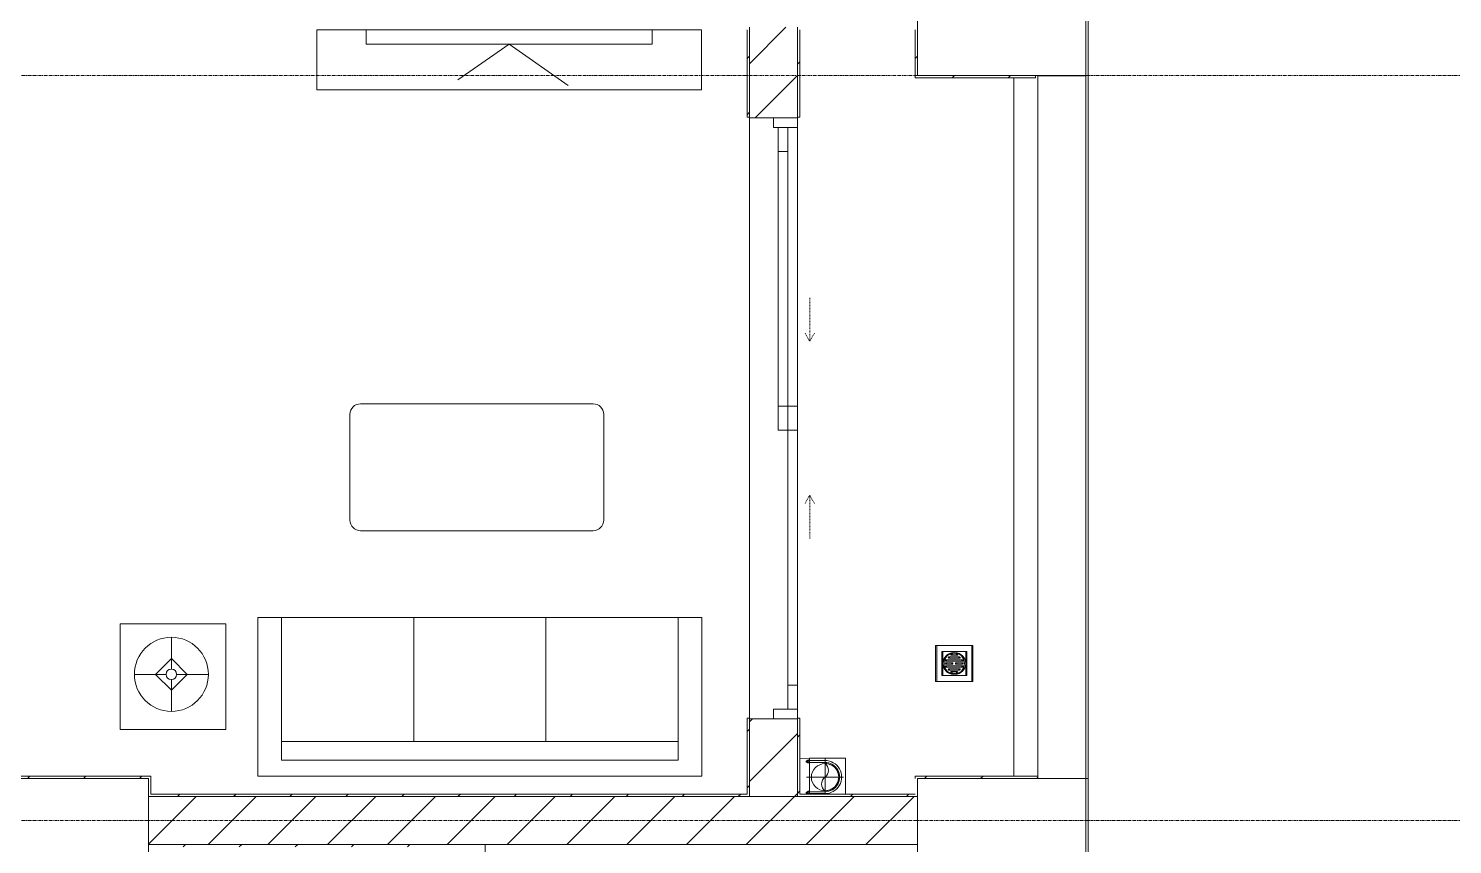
# Model space of a CAD drawing. Header units: millimetres. Extents: x 5357 to 201988, y -16345 to 109895.
# Drawn here: x 122853 to 128779, y 69837 to 73232 of the extents above; entities that cross this region are included whole.
import ezdxf

# ---------------------------------------------------------------- set-up
doc = ezdxf.new("R2010")
doc.units = ezdxf.units.MM
for name, pattern in [('Dash', [6, 3, -3]), ('Grid Line', [22.225, 12.7, -3.175, 3.175, -3.175]), ('IMPORT-CENTER _3_', [10.16, 6.35, -1.27, 1.27, -1.27])]:
    doc.linetypes.add(name, pattern=pattern)
for name, color, linetype, lineweight in [('0-1', 7, 'Continuous', 5), ('A-CLNG', 13, 'Continuous', 9), ('A-DETL-THIN', 151, 'Continuous', 9), ('A-DOOR', 31, 'Continuous', 9), ('A-DOOR-FRAM', 31, 'Continuous', 9), ('A-DOOR-HDLN', 31, 'Dash', 9), ('A-FLOR-1', 10, 'Continuous', 9), ('A-FLOR-2', 53, 'Continuous', 9), ('A-WALL', 113, 'Continuous', 9), ('A-WALL-2', 53, 'Continuous', 9), ('A-WALL-4', 113, 'Continuous', 18), ('A-WALL-PATT-2', 53, 'Continuous', 9), ('A-WALL-PATT-3', 111, 'Continuous', 9), ('G-IMPT', 8, 'Continuous', 9), ('G-IMPT-2', 8, 'IMPORT-CENTER _3_', 9), ('I-FURN', 30, 'Continuous', 9), ('I-FURN-1', 53, 'Continuous', 9), ('I-WALL-1', 9, 'Continuous', 18), ('M-EQPM', 50, 'Continuous', 9), ('M-EQPM-1', 53, 'Continuous', 9), ('S-COLS-2', 9, 'Continuous', 18), ('S-GRID-1', 1, 'Grid Line', 9)]:
    doc.layers.add(name, color=color, linetype=linetype, lineweight=lineweight)
pattern_1 = [(45, (0, 0), (-116.67262, 116.67262), [])]
pattern_2 = [(45, (0, 0), (-124.4508, 124.4508), [])]

# ---------------------------------------------------------------- blocks, each defined once
blk = doc.blocks.new('NCV_TKTC_KET CAU_rvt-1-TKCS_MB SÂN ĐƯỜNG NỘI BỘ')
at = {"layer": 'A-FLOR-1'}
blk.add_line((127252.5, 73386.9), (127252.5, 73035.3), dxfattribs=at)
at = {"layer": 'A-FLOR-2'}
blk.add_line((127252.5, 73035.3), (127252.5, 73386.9), dxfattribs=at)
at = {"layer": 'S-COLS-2'}
for p, q in [((126552.4, 73386.9), (126552.4, 73036.9)), ((127252.4, 73036.9), (127252.4, 73386.9)), ((126552.4, 73036.9), (127252.4, 73036.9)), ((123352.6, 70111.9), (122052.6, 70111.9)), ((123352.6, 69761.9), (123352.6, 70111.9)), ((127252.6, 70111.9), (126552.6, 70111.9)), ((126552.6, 70111.9), (126552.6, 69761.9)), ((127252.6, 69761.9), (127252.6, 70111.9))]:
    blk.add_line(p, q, dxfattribs=at)
blk = doc.blocks.new('LOBBY_SOFA_1 - LOBBY_SOFA_1-V192-TKCS_MB SÂN ĐƯỜNG NỘI BỘ')
at = {"layer": 'I-FURN'}
for p, q in [((-2128.3, 1548.5), (-1160.3, 1548.5)), ((-2172.3, 1064.5), (-2172.3, 1504.5)), ((-1116.3, 1504.5), (-1116.3, 1064.5)), ((-1160.3, 1020.5), (-2128.3, 1020.5)), ((-2556, 660), (-708, 660)), ((-2556, 0), (-2556, 660)), ((-2457, 66), (-2457, 660)), ((-1907, 143), (-1907, 660)), ((-1357, 143), (-1357, 660)), ((-807, 660), (-807, 66)), ((-708, 660), (-708, 0)), ((-2688.2, 633.5), (-3128.2, 633.5)), ((-3128.2, 633.5), (-3128.2, 193.5)), ((-2688.2, 193.5), (-2688.2, 633.5)), ((-2915.4, 445), (-2915.4, 577)), ((-2981.4, 423), (-2915.4, 489)), ((-2915.4, 489), (-2849.4, 423)), ((-2937.4, 423), (-3069.4, 423)), ((-2915.4, 357), (-2981.4, 423)), ((-2849.4, 423), (-2915.4, 357)), ((-2893.4, 423), (-2761.4, 423)), ((-2915.4, 269), (-2915.4, 401)), ((-3128.2, 193.5), (-2688.2, 193.5)), ((-807, 143), (-2457, 143)), ((-807, 66), (-2457, 66)), ((-708, 0), (-2556, 0))]:
    blk.add_line(p, q, dxfattribs=at)
for radius in [154, 22]:
    blk.add_circle((-2915.4, 423), radius, dxfattribs=at)
for centre, start, end in [((-2128.3, 1504.5), 90, 180), ((-1160.3, 1504.5), 0, 90), ((-2128.3, 1064.5), 180, 270), ((-1160.3, 1064.5), 270, 0)]:
    blk.add_arc(centre, 44, start, end, dxfattribs=at)
at = {"layer": 'I-FURN-1'}
for p, q in [((-2128.3, 1548.5), (-1160.3, 1548.5)), ((-2172.3, 1064.5), (-2172.3, 1504.5)), ((-1116.3, 1504.5), (-1116.3, 1064.5)), ((-1160.3, 1020.5), (-2128.3, 1020.5)), ((-2556, 660), (-708, 660)), ((-2556, 0), (-2556, 660)), ((-708, 660), (-708, 0)), ((-3128.2, 633.5), (-2688.2, 633.5)), ((-3128.2, 193.5), (-3128.2, 633.5)), ((-2688.2, 633.5), (-2688.2, 193.5)), ((-2688.2, 193.5), (-3128.2, 193.5)), ((-708, 0), (-2556, 0))]:
    blk.add_line(p, q, dxfattribs=at)
for centre, start, end in [((-2128.3, 1504.5), 90, 180), ((-1160.3, 1504.5), 0, 90), ((-2128.3, 1064.5), 180, 270), ((-1160.3, 1064.5), 270, 0)]:
    blk.add_arc(centre, 44, start, end, dxfattribs=at)
blk = doc.blocks.new('RES_BAN AN - RES_BAN AN-V148-TKCS_MB SÂN ĐƯỜNG NỘI BỘ')
at = {"layer": 'I-FURN-1'}
for p, q in [((0, 250), (1600, 250)), ((0, 0), (0, 250)), ((1600, 250), (1600, 0)), ((1600, 0), (0, 0))]:
    blk.add_line(p, q, dxfattribs=at)
blk = doc.blocks.new('KE TIVI-2 - KE TIVI-2-V149-TKCS_MB SÂN ĐƯỜNG NỘI BỘ')
at = {"layer": 'I-FURN-1'}
for p, q in [((0, 60), (-245.7, 232.1)), ((213, 209.1), (0, 60)), ((-595.6, 60), (595.6, 60)), ((-595.6, 0), (-595.6, 60)), ((595.6, 60), (595.6, 0)), ((595.6, 0), (-595.6, 0))]:
    blk.add_line(p, q, dxfattribs=at)
blk = doc.blocks.new('THU NUOC - THU NUOC-V104-TKCS_MB SÂN ĐƯỜNG NỘI BỘ')
at = {"layer": 'M-EQPM-1'}
for p, q in [((-66.3, 70.6), (-66.3, -79.4)), ((83.7, 70.6), (-66.3, 70.6)), ((83.7, -79.4), (83.7, 70.6)), ((58.7, 45.6), (-41.3, 45.6)), ((-41.3, 45.6), (-41.3, -54.4)), ((-23.3, 10.8), (40.9, 10.8)), ((40.9, 4.8), (-23.3, 4.8)), ((-11, 23.3), (28.5, 23.3)), ((28.5, 17.3), (-11, 17.3)), ((-1.1, 35.6), (18.5, 35.6)), ((18.5, 29.6), (-1.1, 29.6)), ((58.7, -54.4), (58.7, 45.6)), ((-41.3, -54.4), (58.7, -54.4)), ((-23.3, -1.2), (0.7, -1.2)), ((0.7, -7.2), (-23.3, -7.2)), ((-23.3, -13.6), (40.9, -13.6)), ((40.9, -19.6), (-23.3, -19.6)), ((-11, -26.1), (28.5, -26.1)), ((28.5, -32.1), (-11, -32.1)), ((-1.1, -38.5), (18.5, -38.5)), ((18.5, -44.5), (-1.1, -44.5)), ((0.7, -1.2), (0.7, -7.2)), ((16.7, -1.2), (40.9, -1.2)), ((16.7, -7.2), (16.7, -1.2)), ((40.9, -7.2), (16.7, -7.2)), ((-66.3, -79.4), (83.7, -79.4))]:
    blk.add_line(p, q, dxfattribs=at)
for centre, radius, start, end in [((8.7, -4.4), 45, 0, 180), ((8.7, -4.4), 45, 0, 180), ((-23.3, 7.8), 3, 90, 270), ((-11, 20.3), 3, 90, 270), ((-1.1, 32.6), 3, 90, 270), ((18.5, 32.6), 3, 270, 90), ((28.5, 20.3), 3, 270, 90), ((40.9, 7.8), 3, 270, 90), ((8.7, -4.4), 45, 180, 360), ((8.7, -4.4), 45, 180, 360), ((-23.3, -4.2), 3, 90, 270), ((-23.3, -16.6), 3, 90, 270), ((-11, -29.1), 3, 90, 270), ((-1.1, -41.5), 3, 90, 270), ((18.5, -41.5), 3, 270, 90), ((28.5, -29.1), 3, 270, 90), ((40.9, -4.2), 3, 270, 90), ((40.9, -16.6), 3, 270, 90)]:
    blk.add_arc(centre, radius, start, end, dxfattribs=at)
blk = doc.blocks.new('NCV_TKTC_TANG 1_rvt-1-TKCS_MB SÂN ĐƯỜNG NỘI BỘ')
at = {"layer": 'A-WALL-PATT-2'}
h = blk.add_hatch(dxfattribs=at)
h.set_pattern_fill('FP_2', color=256, style=0, pattern_type=2)
h.set_pattern_definition(pattern_1)
h.paths.add_polyline_path([(125846.3, 70046.9), (125852.6, 70046.9), (125852.6, 70362.4), (125842.6, 70360.3), (125842.6, 70046.9)])
h.paths.add_polyline_path([(125842.6, 72862.4), (125852.6, 72862.4), (125852.6, 73226.9), (125842.6, 73226.9)])
h = blk.add_hatch(dxfattribs=at)
h.set_pattern_fill('FP_2', color=256, style=0, pattern_type=2)
h.set_pattern_definition(pattern_1)
h.paths.add_polyline_path([(126062.6, 70036.9), (126062.6, 70362.4), (126052.6, 70360.3), (126052.6, 70036.9)])
h.paths.add_polyline_path([(126057.7, 72862.4), (126062.6, 72864.3), (126062.6, 73226.9), (126052.6, 73226.9), (126052.6, 72862.4)])
h = blk.add_hatch(dxfattribs=at)
h.set_pattern_fill('FP_2', color=256, style=0, pattern_type=2)
h.set_pattern_definition(pattern_1)
h.paths.add_polyline_path([(126552.4, 73026.9), (126552.6, 73026.9), (126552.4, 73226.9), (126542.6, 73226.9), (126542.6, 73026.9), (126550.9, 73026.9)])
h = blk.add_hatch(dxfattribs=at)
h.set_pattern_fill('FP_2', color=256, style=0, pattern_type=2)
h.set_pattern_definition(pattern_1)
h.paths.add_polyline_path([(126554.3, 73026.9), (127042.6, 73026.9), (127042.6, 73036.9), (126552.6, 73036.9), (126552.6, 73026.9)])
h = blk.add_hatch(dxfattribs=at)
h.set_pattern_fill('FP_2', color=256, style=0, pattern_type=2)
h.set_pattern_definition(pattern_1)
h.paths.add_polyline_path([(122752.6, 70111.9), (123352.4, 70111.9), (123350.8, 70121.9), (122042.4, 70121.9), (122042.4, 70111.9), (122239.2, 70111.9)])
h = blk.add_hatch(dxfattribs=at)
h.set_pattern_fill('FP_2', color=256, style=0, pattern_type=2)
h.set_pattern_definition(pattern_1)
h.paths.add_polyline_path([(126894.7, 70111.9), (127052.6, 70111.9), (127050.9, 70121.9), (126542.6, 70121.9), (126542.6, 70111.9), (126552.6, 70111.9)])
h = blk.add_hatch(dxfattribs=at)
h.set_pattern_fill('FP_2', color=256, style=0, pattern_type=2)
h.set_pattern_definition(pattern_1)
h.paths.add_polyline_path([(123979.7, 70036.9), (125852.6, 70036.9), (125852.6, 70046.9), (123352.6, 70046.9), (123352.6, 70036.9), (123654.6, 70036.9)])
h = blk.add_hatch(dxfattribs=at)
h.set_pattern_fill('FP_2', color=256, style=0, pattern_type=2)
h.set_pattern_definition(pattern_1)
h.paths.add_polyline_path([(126062.6, 70036.9), (126552.6, 70036.9), (126552.6, 70046.9), (126062.6, 70046.9), (126062.6, 70038.4)])
h = blk.add_hatch(dxfattribs=at)
h.set_pattern_fill('FP_2', color=256, style=0, pattern_type=2)
h.set_pattern_definition(pattern_1)
h.paths.add_polyline_path([(123372.6, 69826.9), (124552.6, 69826.9), (124552.6, 69836.9), (123352.6, 69835.3), (123352.6, 69826.9), (123362.6, 69826.9)])
at = {"layer": 'A-FLOR-1'}
for p, q in [((125852.6, 73236.9), (125852.6, 73226.9)), ((125852.6, 72860.3), (125852.6, 70362.4)), ((125852.6, 70362.4), (125852.6, 72860.3))]:
    blk.add_line(p, q, dxfattribs=at)
at = {"layer": 'A-FLOR-2'}
for p, q in [((125852.6, 70362.4), (125852.6, 72860.3)), ((125852.6, 72860.3), (125852.6, 70362.4)), ((126052.6, 71660.3), (126052.6, 72820.3))]:
    blk.add_line(p, q, dxfattribs=at)
at = {"layer": 'A-WALL-2'}
blk.add_line((124752.6, 69836.9), (124752.6, 68136.9), dxfattribs=at)
at = {"layer": 'I-WALL-1'}
for p, q in [((125842.6, 73226.9), (125842.6, 72862.4)), ((125852.6, 72862.4), (125852.6, 73226.9)), ((126052.6, 73226.9), (126052.6, 72862.4)), ((126062.6, 72862.4), (126062.6, 73226.9)), ((126542.6, 73226.9), (126542.6, 73026.9)), ((126552.6, 73036.9), (126552.6, 73226.9)), ((126542.6, 73026.9), (126552.6, 73026.9)), ((127042.6, 73036.9), (126552.6, 73036.9)), ((126552.6, 73026.9), (127042.6, 73026.9)), ((127042.6, 73026.9), (127042.6, 73036.9)), ((125842.6, 72862.4), (125852.6, 72862.4)), ((126052.6, 72862.4), (126062.6, 72862.4)), ((125842.6, 70362.4), (125842.6, 70046.9)), ((125852.6, 70362.4), (125842.6, 70362.4)), ((125852.6, 70046.9), (125852.6, 70362.4)), ((126062.6, 70362.4), (126052.6, 70362.4)), ((126052.6, 70360.3), (126052.6, 70036.9)), ((126062.6, 70046.9), (126062.6, 70362.4)), ((123352.4, 70121.9), (122042.4, 70121.9)), ((122052.4, 70111.9), (123352.4, 70111.9)), ((123362.4, 70121.9), (123352.4, 70121.9)), ((123352.4, 70111.9), (123352.4, 70046.9)), ((123362.4, 70046.9), (123362.4, 70121.9)), ((127052.6, 70121.9), (126542.6, 70121.9)), ((126542.6, 70121.9), (126542.6, 70111.9)), ((126552.6, 70111.9), (127052.6, 70111.9)), ((127052.6, 70111.9), (127052.6, 70121.9)), ((123352.4, 70046.9), (123352.4, 70036.9)), ((125842.6, 70046.9), (123362.4, 70046.9)), ((125852.6, 70036.9), (125852.6, 70046.9)), ((126542.6, 70046.9), (126062.6, 70046.9)), ((126552.6, 70036.9), (126552.6, 70046.9)), ((123352.4, 70036.9), (125852.6, 70036.9)), ((126052.6, 70036.9), (126062.6, 70036.9)), ((126062.6, 70036.9), (126552.6, 70036.9))]:
    blk.add_line(p, q, dxfattribs=at)
at = {"layer": 'I-FURN-1', "rotation": 180}
for name, p in [('RES_BAN AN - RES_BAN AN-V148-TKCS_MB SÂN ĐƯỜNG NỘI BỘ', (125652.9, 73226.9)), ('KE TIVI-2 - KE TIVI-2-V149-TKCS_MB SÂN ĐƯỜNG NỘI BỘ', (124852.9, 73226.9))]:
    blk.add_blockref(name, p, dxfattribs=at)
at = {"layer": 'I-FURN-1'}
blk.add_blockref('LOBBY_SOFA_1 - LOBBY_SOFA_1-V192-TKCS_MB SÂN ĐƯỜNG NỘI BỘ', (126362.6, 70121.9), dxfattribs=at)
at = {"layer": 'M-EQPM-1', "rotation": 180}
blk.add_blockref('THU NUOC - THU NUOC-V104-TKCS_MB SÂN ĐƯỜNG NỘI BỘ', (126711.4, 70585.8), dxfattribs=at)
blk = doc.blocks.new('TKTC_XREF_251221_MB TANG 1 - TKTC_XREF_260130_MB TANG 1_dwg_CUM U_DN100-V272-TKCS_MB SÂN ĐƯỜNG NỘI BỘ')
at = {"layer": 'G-IMPT'}
for p, q in [((-79.1, 66.6), (-79.1, 63.4)), ((-76.6, 66.6), (-76.6, 63.4)), ((-74.6, 66.6), (-74.6, 63.4)), ((-72.7, 69.3), (-72.7, 60.7)), ((-66.9, 67.9), (-71.7, 67.9)), ((-66.9, 62.1), (-71.7, 62.1)), ((-65, 69), (0, 69)), ((-79.1, -63.4), (-79.1, -66.6)), ((-76.6, -63.4), (-76.6, -66.6)), ((-74.6, -63.4), (-74.6, -66.6)), ((-72.7, -60.7), (-72.7, -69.3)), ((-66.9, -62.1), (-71.7, -62.1)), ((-66.9, -67.9), (-71.7, -67.9)), ((-65, -69), (0, -69))]:
    blk.add_line(p, q, dxfattribs=at)
at = {"layer": 'G-IMPT', "flags": 128}
for points in [[(-72.7, 67.6), (-78.1, 67.6), (-78.1, 62.4), (-72.7, 62.4)], [(-71.7, 59.2), (-66.9, 59.2), (-66.9, 70.8), (-71.7, 70.8)], [(-65, 70.9), (-65, 57.3), (-66.9, 57.3), (-66.9, 59.2)], [(-65, 61), (0, 61), (0, 57)], [(-71.7, -70.8), (-66.9, -70.8), (-66.9, -59.2), (-71.7, -59.2)], [(-66.9, -59.2), (-66.9, -57.3), (-65, -57.3), (-65, -72.7), (-66.9, -72.7), (-66.9, -70.8)], [(-65, -61), (0, -61), (0, -57)], [(-72.7, -62.4), (-78.1, -62.4), (-78.1, -67.6), (-72.7, -67.6)]]:
    blk.add_lwpolyline(points, dxfattribs=at)
at = {"layer": 'G-IMPT'}
for centre, radius, start, end in [((-78.1, 66.6), 0.96, 90, 180), ((-78.1, 63.4), 0.96, 180, 270), ((-71.1, 69.3), 1.56, 112.61986, 247.38014), ((-67.9, 65), 4.8, 143.1301, 216.8699), ((-71.1, 60.7), 1.56, 112.61986, 247.38014), ((0, 0), 69, 270, 90), ((0, 0), 61, 270, 90), ((0, 0), 57, 270, 90), ((-71.1, -60.7), 1.56, 112.61986, 247.38014), ((-78.1, -63.4), 0.96, 90, 180), ((-78.1, -66.6), 0.96, 180, 270), ((-67.9, -65), 4.8, 143.1301, 216.8699), ((-71.1, -69.3), 1.56, 112.61986, 247.38014)]:
    blk.add_arc(centre, radius, start, end, dxfattribs=at)
blk = doc.blocks.new('TKTC_XREF_251221_MB TANG 1 - TKTC_XREF_260130_MB TANG 1_dwg_$cc-4202121-TKCS_MB SÂN ĐƯỜNG NỘI BỘ')
at = {"layer": 'G-IMPT'}
blk.add_circle((0, 0), 0.5, dxfattribs=at)
for centre, radius, start, end in [((0, 0), 0.5, 90, 270), ((0.188, 0.25), 0.313, 126.8699, 233.1301), ((-0.188, -0.25), 0.313, 306.8699, 53.1301)]:
    blk.add_arc(centre, radius, start, end, dxfattribs=at)
at = {"layer": 'G-IMPT-2'}
for p, q in [((0, -0.614), (0, 0.673)), ((-0.673, 0), (0.673, 0))]:
    blk.add_line(p, q, dxfattribs=at)
blk = doc.blocks.new('TKTC_XREF_251221_MB TANG 1 - TKTC_XREF_260130_MB TANG 1_dwg_THU NUOC - THU NUOC-444531-TKCS_MB TẦNG 1-4202124-TKCS_MB SÂN ĐƯỜNG NỘI BỘ')
at = {"layer": 'M-EQPM'}
for p, q in [((-23.3, 10.8), (40.9, 10.8)), ((40.9, 4.8), (-23.3, 4.8)), ((-11, 23.3), (28.5, 23.3)), ((28.5, 17.3), (-11, 17.3)), ((-1.1, 35.6), (18.5, 35.6)), ((18.5, 29.6), (-1.1, 29.6)), ((-23.3, -13.6), (40.9, -13.6)), ((40.9, -19.6), (-23.3, -19.6)), ((-11, -26.1), (28.5, -26.1)), ((28.5, -32.1), (-11, -32.1)), ((-1.1, -38.5), (18.5, -38.5)), ((18.5, -44.5), (-1.1, -44.5))]:
    blk.add_line(p, q, dxfattribs=at)
at = {"layer": 'M-EQPM', "flags": 128}
for points in [[(83.7, -79.4), (83.7, 70.6), (-66.3, 70.6), (-66.3, -79.4)], [(58.7, -54.4), (58.7, 45.6), (-41.3, 45.6), (-41.3, -54.4)]]:
    blk.add_lwpolyline(points, close=True, dxfattribs=at)
for points in [[(-23.3, -1.2), (0.7, -1.2), (0.7, -7.2), (-23.3, -7.2)], [(40.9, -7.2), (16.7, -7.2), (16.7, -1.2), (40.9, -1.2)]]:
    blk.add_lwpolyline(points, dxfattribs=at)
at = {"layer": 'M-EQPM'}
for centre, radius, start, end in [((8.7, -4.4), 45, 360, 180), ((8.7, -4.4), 45, 360, 180), ((-23.3, 7.8), 3, 90, 270), ((-11, 20.3), 3, 90, 270), ((-1.1, 32.6), 3, 90, 270), ((18.5, 32.6), 3, 270, 90), ((28.5, 20.3), 3, 270, 90), ((40.9, 7.8), 3, 270, 90), ((8.7, -4.4), 45, 180, 360), ((8.7, -4.4), 45, 180, 360), ((-23.3, -4.2), 3, 90, 270), ((-23.3, -16.6), 3, 90, 270), ((-11, -29.1), 3, 90, 270), ((-1.1, -41.5), 3, 90, 270), ((18.5, -41.5), 3, 270, 90), ((28.5, -29.1), 3, 270, 90), ((40.9, -4.2), 3, 270, 90), ((40.9, -16.6), 3, 270, 90)]:
    blk.add_arc(centre, radius, start, end, dxfattribs=at)
blk = doc.blocks.new('TKTC_XREF_251221_MB TANG 1 - TKTC_XREF_260130_MB TANG 1_dwg-4202109-TKCS_MB SÂN ĐƯỜNG NỘI BỘ')
at = {"layer": 'G-IMPT', "flags": 128}
for points in [[(-77089.1, -331151), (-77049.3, -331151.2), (-77049.3, -331299.7)], [(-76899.5, -331299.7), (-76899.5, -331151.1), (-77049.2, -331151.1), (-77049.2, -331299.7)]]:
    blk.add_lwpolyline(points, dxfattribs=at)
at = {"extrusion": (0, 0, -1), "zscale": -1}
blk.add_blockref('TKTC_XREF_251221_MB TANG 1 - TKTC_XREF_260130_MB TANG 1_dwg_THU NUOC - THU NUOC-444531-TKCS_MB TẦNG 1-4202124-TKCS_MB SÂN ĐƯỜNG NỘI BỘ', (76435.4, -330752), dxfattribs=at)
at = {"extrusion": (0, 0, -1)}
for name, p, xscale, yscale, zscale, rotation in [('TKTC_XREF_251221_MB TANG 1 - TKTC_XREF_260130_MB TANG 1_dwg_CUM U_DN100-V272-TKCS_MB SÂN ĐƯỜNG NỘI BỘ', (76984.3, -331229), 0.9975000000000006, 0.9975000000000006, -0.9975000000000006, 180.000991338195), ('TKTC_XREF_251221_MB TANG 1 - TKTC_XREF_260130_MB TANG 1_dwg_$cc-4202121-TKCS_MB SÂN ĐƯỜNG NỘI BỘ', (76984.3, -331229.9), 113.7150000000073, 113.7150000000073, -113.7150000000073, 359.9990086636432)]:
    blk.add_blockref(name, p, dxfattribs=dict(at, xscale=xscale, yscale=yscale, zscale=zscale, rotation=rotation))
blk = doc.blocks.new('TKTC_XREF_251221_MB TANG 1 - TKTC_XREF_251221_MB TANG 1-2038492-TKCS_MB SÂN ĐƯỜNG NỘI BỘ')
blk.add_blockref('TKTC_XREF_251221_MB TANG 1 - TKTC_XREF_260130_MB TANG 1_dwg-4202109-TKCS_MB SÂN ĐƯỜNG NỘI BỘ', (169499.1, 384109.7))
blk = doc.blocks.new('DEG_02-DEG_03 - DEG_02-2500x2400mm-CỬA ĐI 02 CÁNH TRƯỢT-841416-TKCS_MB SÂN ĐƯỜNG NỘI BỘ')
at = {"layer": 'A-DOOR'}
for p, q in [((-50, -60), (-50, -20)), ((-50, -20), (50, -20)), ((50, -20), (50, -60)), ((1110, -20), (50, -20)), ((1110, -60), (1110, -20)), ((1110, -20), (1210, -20)), ((1210, -20), (1210, -60)), ((-1210, -100), (-1210, -60)), ((-1210, -60), (-1110, -60)), ((-1110, -100), (-1210, -100)), ((-1110, -60), (-1110, -100)), ((-50, -60), (-1110, -60)), ((-1110, -100), (-50, -100)), ((50, -60), (-50, -60)), ((-50, -100), (-50, -60)), ((-50, -60), (50, -60)), ((50, -100), (-50, -100)), ((50, -60), (1110, -60)), ((50, -60), (50, -100)), ((1210, -60), (1110, -60))]:
    blk.add_line(p, q, dxfattribs=at)
at = {"layer": 'A-DOOR-FRAM'}
for p, q in [((-1250, 0), (-1210, 0)), ((-1250, -100), (-1250, 0)), ((-1210, 0), (-1210, -100)), ((1210, -100), (1210, 0)), ((1210, 0), (1250, 0)), ((1250, 0), (1250, -100)), ((-1210, -100), (-1250, -100)), ((1250, -100), (1210, -100))]:
    blk.add_line(p, q, dxfattribs=at)
at = {"layer": 'A-DOOR-HDLN'}
for p, q in [((-500.4, -151.1), (-320.4, -151.1)), ((-320.4, -151.1), (-355, -131.1)), ((-320.4, -151.1), (-355, -171.1)), ((320.4, -151.1), (355, -131.1)), ((320.4, -151.1), (355, -171.1)), ((500.4, -151.1), (320.4, -151.1))]:
    blk.add_line(p, q, dxfattribs=at)

msp = doc.modelspace()

# ---------------------------------------------------------------- hatches: boundary and pattern name
at = {"layer": 'A-WALL-PATT-3'}
h = msp.add_hatch(dxfattribs=at)
h.set_pattern_fill('FP_1', color=256, style=0, pattern_type=2)
h.set_pattern_definition(pattern_2)
h.paths.add_polyline_path([(125852.6, 70036.9), (126052.6, 70036.9), (126052.6, 70360.3), (125852.6, 70360.3), (125852.6, 70111.9)])
h.paths.add_polyline_path([(125952.6, 72860.3), (126052.6, 72860.3), (126052.6, 73236.9), (125852.6, 73236.9), (125852.6, 72860.3)])
h = msp.add_hatch(dxfattribs=at)
h.set_pattern_fill('FP_1', color=256, style=0, pattern_type=2)
h.set_pattern_definition(pattern_2)
h.paths.add_polyline_path([(123374.5, 69836.9), (126552.6, 69836.9), (126552.6, 70036.9), (123352.6, 70036.9), (123352.6, 69836.9)])

# ---------------------------------------------------------------- linework, layer by layer
at = {"layer": 'A-CLNG'}
msp.add_line((126952.6, 70121.9), (126952.6, 73026.9), dxfattribs=at)
at = {"layer": 'A-DETL-THIN'}
for p, q in [((127252.6, 78235.3), (127252.6, 37033.5)), ((127252.6, 17236.9), (127252.6, 78235.3))]:
    msp.add_line(p, q, dxfattribs=at)
at = {"layer": 'A-WALL'}
for p, q in [((127052.6, 70121.9), (127052.6, 73035.3)), ((127052.6, 73035.3), (127252.6, 73035.3)), ((127252.6, 70111.9), (127252.6, 73035.7)), ((127262.6, 73035.7), (127262.6, 70111.9)), ((125852.6, 70362.4), (125852.6, 72860.3)), ((126052.6, 72820.3), (126052.6, 71660.3))]:
    msp.add_line(p, q, dxfattribs=at)
at = {"layer": 'A-WALL-4'}
for p, q in [((127262.6, 73035.7), (127262.6, 76546.9)), ((127252.6, 73386.9), (127252.6, 73035.7)), ((125852.6, 73236.9), (125852.6, 72860.3)), ((126052.6, 72860.3), (126052.6, 73236.9)), ((127252.6, 73035.7), (127262.6, 73035.7)), ((125852.6, 72860.3), (125952.6, 72860.3)), ((125952.6, 70360.3), (125852.6, 70360.3)), ((125852.6, 70360.3), (125852.6, 70036.9)), ((126052.6, 70036.9), (126052.6, 70360.3)), ((127262.6, 70111.9), (127252.6, 70111.9)), ((127252.6, 70111.9), (127252.6, 69762.3)), ((127262.6, 69762.3), (127262.6, 70111.9)), ((126552.6, 70036.9), (123352.6, 70036.9)), ((123352.6, 70036.9), (123352.6, 69836.9)), ((125852.6, 70036.9), (126052.6, 70036.9)), ((126552.6, 69836.9), (126552.6, 70036.9)), ((123352.6, 69836.9), (126552.6, 69836.9))]:
    msp.add_line(p, q, dxfattribs=at)
at = {"layer": 'S-GRID-1'}
for p, q in [((127252.6, 20960.6), (127252.6, 80482.7)), ((131551.8, 73036.9), (29351.8, 73036.9)), ((131551.8, 69936.9), (29351.8, 69936.9))]:
    msp.add_line(p, q, dxfattribs=at)

# ---------------------------------------------------------------- block references
at = {"layer": '0-1'}
for name in ['NCV_TKTC_KET CAU_rvt-1-TKCS_MB SÂN ĐƯỜNG NỘI BỘ', 'NCV_TKTC_TANG 1_rvt-1-TKCS_MB SÂN ĐƯỜNG NỘI BỘ']:
    msp.add_blockref(name, (0, 0), dxfattribs=at)
at = {"layer": 'A-DOOR', "rotation": 90.00000000000011}
msp.add_blockref('DEG_02-DEG_03 - DEG_02-2500x2400mm-CỬA ĐI 02 CÁNH TRƯỢT-841416-TKCS_MB SÂN ĐƯỜNG NỘI BỘ', (125952.6, 71610.3), dxfattribs=at)
at = {"layer": 'M-EQPM'}
msp.add_blockref('TKTC_XREF_251221_MB TANG 1 - TKTC_XREF_251221_MB TANG 1-2038492-TKCS_MB SÂN ĐƯỜNG NỘI BỘ', (33652.6, 17236.9), dxfattribs=at)

doc.saveas('drawing.dxf')
